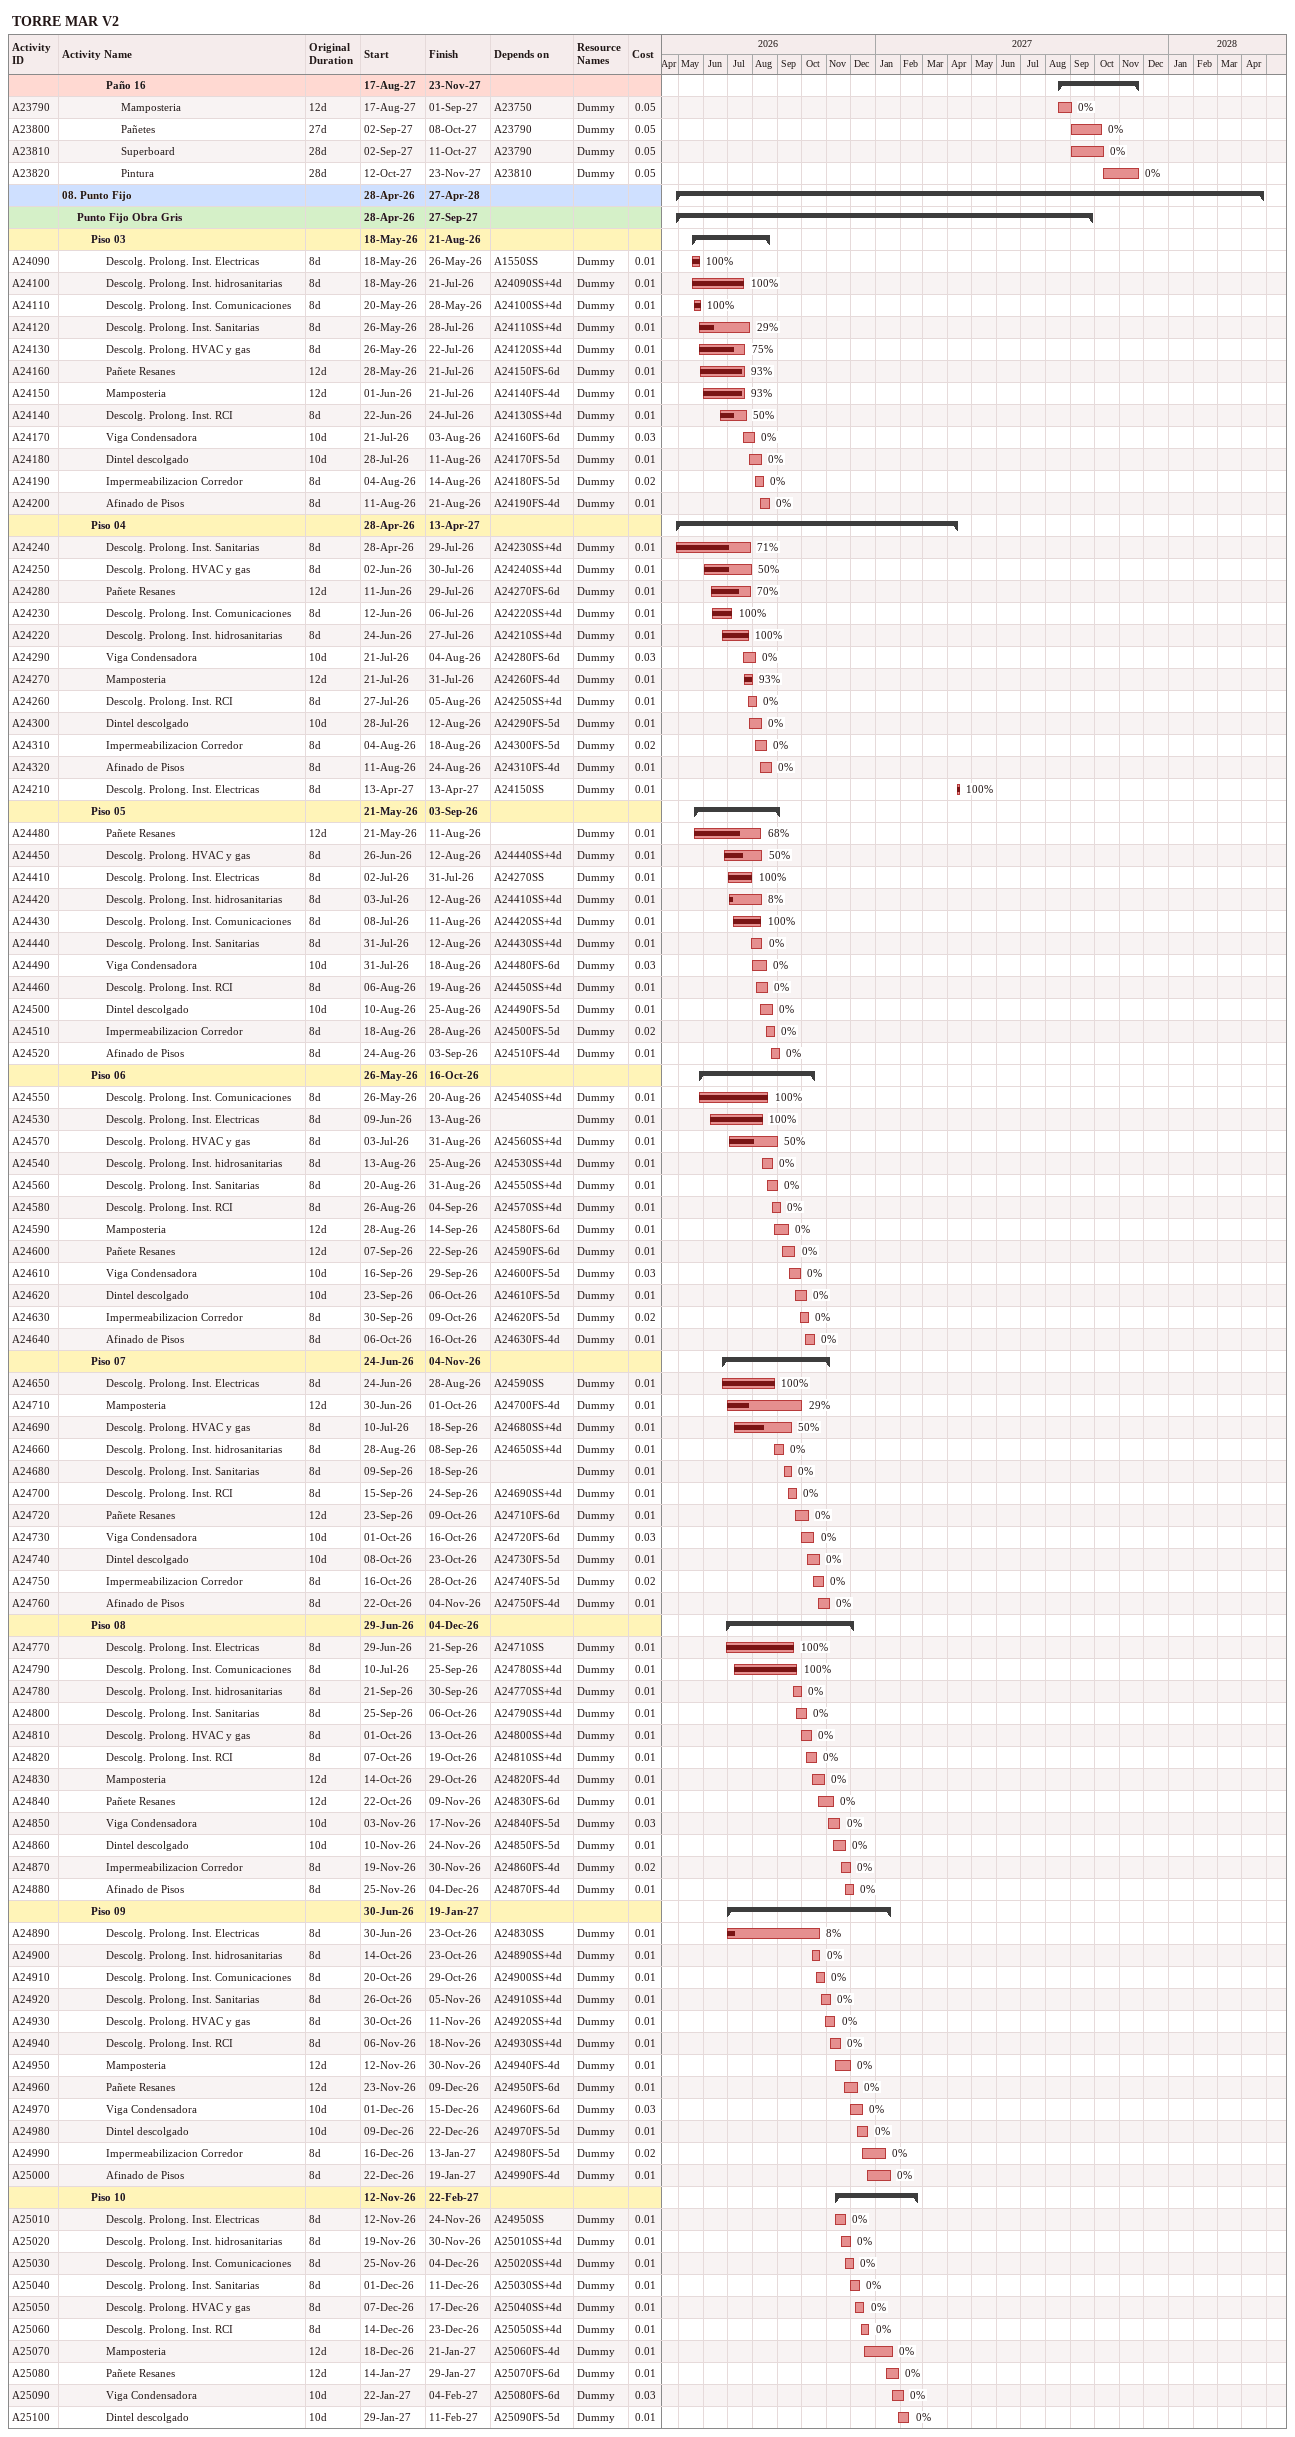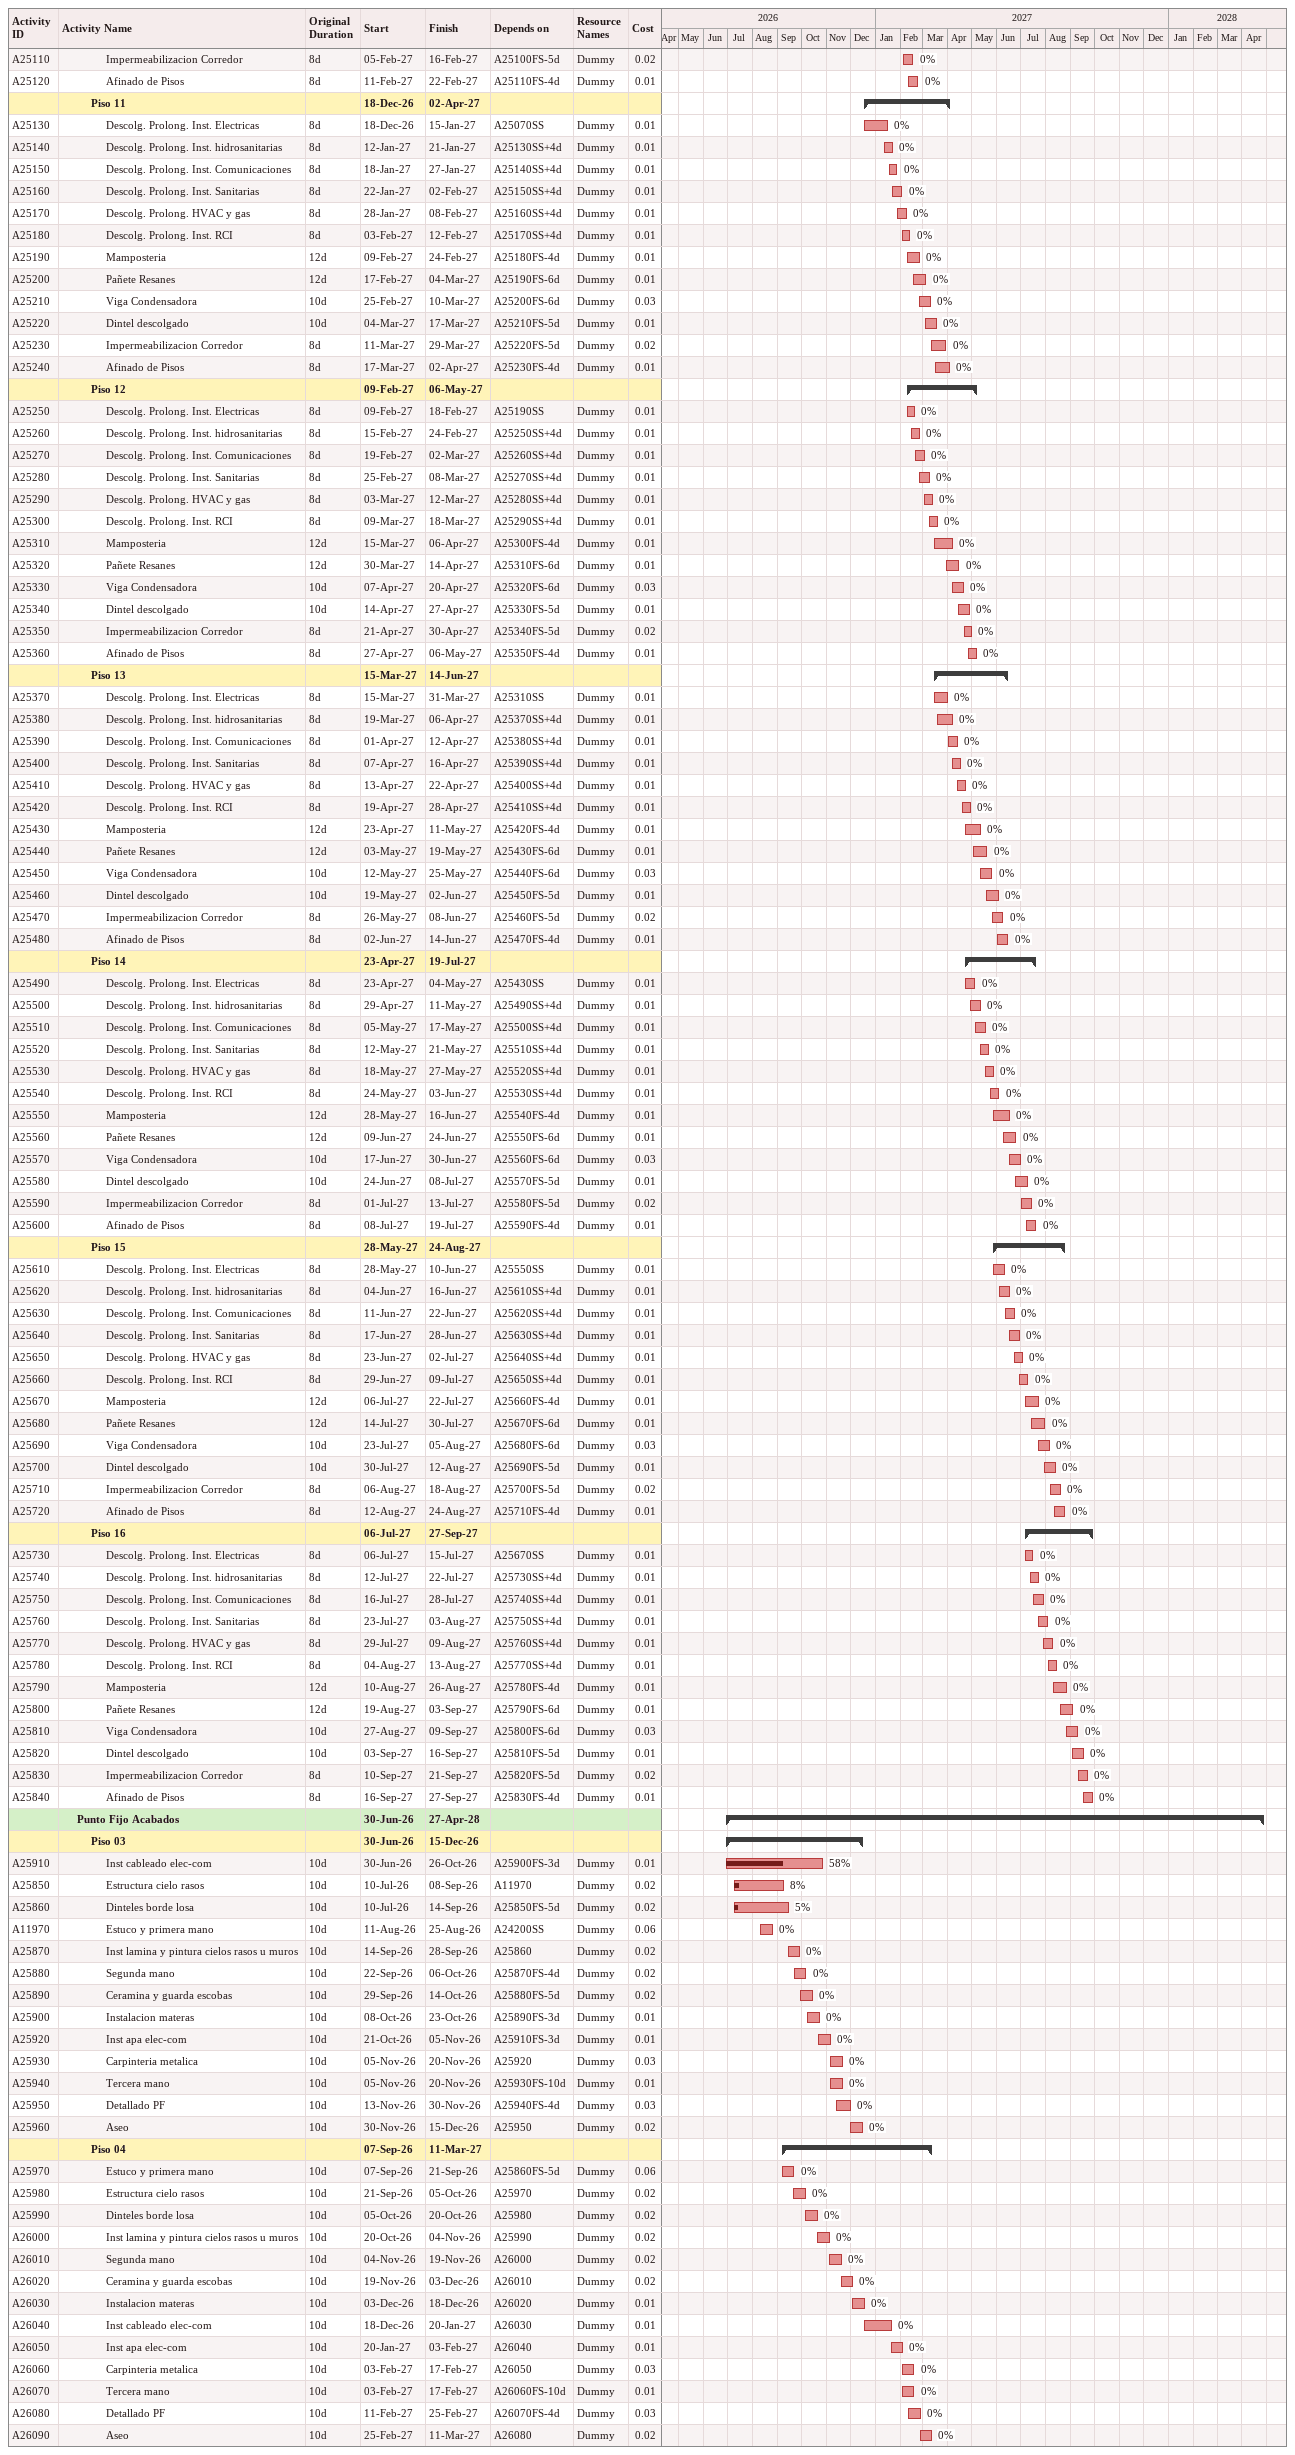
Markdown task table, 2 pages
TORRE MAR V2

| ID | Level | Task | Original duration | Start | Finish | Predecessors | Resources | % complete | Cost |
|---|---|---|---|---|---|---|---|---|---|
|  | 4 | **Paño 16** |  | 2027-08-17 | 2027-11-23 |  |  |  |  |
| A23790 | 5 | Mamposteria | 12d | 2027-08-17 | 2027-09-01 | A23750 | Dummy | 0 | 0.05 |
| A23800 | 5 | Pañetes | 27d | 2027-09-02 | 2027-10-08 | A23790 | Dummy | 0 | 0.05 |
| A23810 | 5 | Superboard | 28d | 2027-09-02 | 2027-10-11 | A23790 | Dummy | 0 | 0.05 |
| A23820 | 5 | Pintura | 28d | 2027-10-12 | 2027-11-23 | A23810 | Dummy | 0 | 0.05 |
|  | 1 | **08. Punto Fijo** |  | 2026-04-28 | 2028-04-27 |  |  |  |  |
|  | 2 | **Punto Fijo Obra Gris** |  | 2026-04-28 | 2027-09-27 |  |  |  |  |
|  | 3 | **Piso 03** |  | 2026-05-18 | 2026-08-21 |  |  |  |  |
| A24090 | 4 | Descolg. Prolong. Inst. Electricas | 8d | 2026-05-18 | 2026-05-26 | A1550SS | Dummy | 100 | 0.01 |
| A24100 | 4 | Descolg. Prolong. Inst. hidrosanitarias | 8d | 2026-05-18 | 2026-07-21 | A24090SS+4d | Dummy | 100 | 0.01 |
| A24110 | 4 | Descolg. Prolong. Inst. Comunicaciones | 8d | 2026-05-20 | 2026-05-28 | A24100SS+4d | Dummy | 100 | 0.01 |
| A24120 | 4 | Descolg. Prolong. Inst. Sanitarias | 8d | 2026-05-26 | 2026-07-28 | A24110SS+4d | Dummy | 29 | 0.01 |
| A24130 | 4 | Descolg. Prolong. HVAC y gas | 8d | 2026-05-26 | 2026-07-22 | A24120SS+4d | Dummy | 75 | 0.01 |
| A24160 | 4 | Pañete Resanes | 12d | 2026-05-28 | 2026-07-21 | A24150FS-6d | Dummy | 93 | 0.01 |
| A24150 | 4 | Mamposteria | 12d | 2026-06-01 | 2026-07-21 | A24140FS-4d | Dummy | 93 | 0.01 |
| A24140 | 4 | Descolg. Prolong. Inst. RCI | 8d | 2026-06-22 | 2026-07-24 | A24130SS+4d | Dummy | 50 | 0.01 |
| A24170 | 4 | Viga Condensadora | 10d | 2026-07-21 | 2026-08-03 | A24160FS-6d | Dummy | 0 | 0.03 |
| A24180 | 4 | Dintel descolgado | 10d | 2026-07-28 | 2026-08-11 | A24170FS-5d | Dummy | 0 | 0.01 |
| A24190 | 4 | Impermeabilizacion Corredor | 8d | 2026-08-04 | 2026-08-14 | A24180FS-5d | Dummy | 0 | 0.02 |
| A24200 | 4 | Afinado de Pisos | 8d | 2026-08-11 | 2026-08-21 | A24190FS-4d | Dummy | 0 | 0.01 |
|  | 3 | **Piso 04** |  | 2026-04-28 | 2027-04-13 |  |  |  |  |
| A24240 | 4 | Descolg. Prolong. Inst. Sanitarias | 8d | 2026-04-28 | 2026-07-29 | A24230SS+4d | Dummy | 71 | 0.01 |
| A24250 | 4 | Descolg. Prolong. HVAC y gas | 8d | 2026-06-02 | 2026-07-30 | A24240SS+4d | Dummy | 50 | 0.01 |
| A24280 | 4 | Pañete Resanes | 12d | 2026-06-11 | 2026-07-29 | A24270FS-6d | Dummy | 70 | 0.01 |
| A24230 | 4 | Descolg. Prolong. Inst. Comunicaciones | 8d | 2026-06-12 | 2026-07-06 | A24220SS+4d | Dummy | 100 | 0.01 |
| A24220 | 4 | Descolg. Prolong. Inst. hidrosanitarias | 8d | 2026-06-24 | 2026-07-27 | A24210SS+4d | Dummy | 100 | 0.01 |
| A24290 | 4 | Viga Condensadora | 10d | 2026-07-21 | 2026-08-04 | A24280FS-6d | Dummy | 0 | 0.03 |
| A24270 | 4 | Mamposteria | 12d | 2026-07-21 | 2026-07-31 | A24260FS-4d | Dummy | 93 | 0.01 |
| A24260 | 4 | Descolg. Prolong. Inst. RCI | 8d | 2026-07-27 | 2026-08-05 | A24250SS+4d | Dummy | 0 | 0.01 |
| A24300 | 4 | Dintel descolgado | 10d | 2026-07-28 | 2026-08-12 | A24290FS-5d | Dummy | 0 | 0.01 |
| A24310 | 4 | Impermeabilizacion Corredor | 8d | 2026-08-04 | 2026-08-18 | A24300FS-5d | Dummy | 0 | 0.02 |
| A24320 | 4 | Afinado de Pisos | 8d | 2026-08-11 | 2026-08-24 | A24310FS-4d | Dummy | 0 | 0.01 |
| A24210 | 4 | Descolg. Prolong. Inst. Electricas | 8d | 2027-04-13 | 2027-04-13 | A24150SS | Dummy | 100 | 0.01 |
|  | 3 | **Piso 05** |  | 2026-05-21 | 2026-09-03 |  |  |  |  |
| A24480 | 4 | Pañete Resanes | 12d | 2026-05-21 | 2026-08-11 |  | Dummy | 68 | 0.01 |
| A24450 | 4 | Descolg. Prolong. HVAC y gas | 8d | 2026-06-26 | 2026-08-12 | A24440SS+4d | Dummy | 50 | 0.01 |
| A24410 | 4 | Descolg. Prolong. Inst. Electricas | 8d | 2026-07-02 | 2026-07-31 | A24270SS | Dummy | 100 | 0.01 |
| A24420 | 4 | Descolg. Prolong. Inst. hidrosanitarias | 8d | 2026-07-03 | 2026-08-12 | A24410SS+4d | Dummy | 8 | 0.01 |
| A24430 | 4 | Descolg. Prolong. Inst. Comunicaciones | 8d | 2026-07-08 | 2026-08-11 | A24420SS+4d | Dummy | 100 | 0.01 |
| A24440 | 4 | Descolg. Prolong. Inst. Sanitarias | 8d | 2026-07-31 | 2026-08-12 | A24430SS+4d | Dummy | 0 | 0.01 |
| A24490 | 4 | Viga Condensadora | 10d | 2026-07-31 | 2026-08-18 | A24480FS-6d | Dummy | 0 | 0.03 |
| A24460 | 4 | Descolg. Prolong. Inst. RCI | 8d | 2026-08-06 | 2026-08-19 | A24450SS+4d | Dummy | 0 | 0.01 |
| A24500 | 4 | Dintel descolgado | 10d | 2026-08-10 | 2026-08-25 | A24490FS-5d | Dummy | 0 | 0.01 |
| A24510 | 4 | Impermeabilizacion Corredor | 8d | 2026-08-18 | 2026-08-28 | A24500FS-5d | Dummy | 0 | 0.02 |
| A24520 | 4 | Afinado de Pisos | 8d | 2026-08-24 | 2026-09-03 | A24510FS-4d | Dummy | 0 | 0.01 |
|  | 3 | **Piso 06** |  | 2026-05-26 | 2026-10-16 |  |  |  |  |
| A24550 | 4 | Descolg. Prolong. Inst. Comunicaciones | 8d | 2026-05-26 | 2026-08-20 | A24540SS+4d | Dummy | 100 | 0.01 |
| A24530 | 4 | Descolg. Prolong. Inst. Electricas | 8d | 2026-06-09 | 2026-08-13 |  | Dummy | 100 | 0.01 |
| A24570 | 4 | Descolg. Prolong. HVAC y gas | 8d | 2026-07-03 | 2026-08-31 | A24560SS+4d | Dummy | 50 | 0.01 |
| A24540 | 4 | Descolg. Prolong. Inst. hidrosanitarias | 8d | 2026-08-13 | 2026-08-25 | A24530SS+4d | Dummy | 0 | 0.01 |
| A24560 | 4 | Descolg. Prolong. Inst. Sanitarias | 8d | 2026-08-20 | 2026-08-31 | A24550SS+4d | Dummy | 0 | 0.01 |
| A24580 | 4 | Descolg. Prolong. Inst. RCI | 8d | 2026-08-26 | 2026-09-04 | A24570SS+4d | Dummy | 0 | 0.01 |
| A24590 | 4 | Mamposteria | 12d | 2026-08-28 | 2026-09-14 | A24580FS-6d | Dummy | 0 | 0.01 |
| A24600 | 4 | Pañete Resanes | 12d | 2026-09-07 | 2026-09-22 | A24590FS-6d | Dummy | 0 | 0.01 |
| A24610 | 4 | Viga Condensadora | 10d | 2026-09-16 | 2026-09-29 | A24600FS-5d | Dummy | 0 | 0.03 |
| A24620 | 4 | Dintel descolgado | 10d | 2026-09-23 | 2026-10-06 | A24610FS-5d | Dummy | 0 | 0.01 |
| A24630 | 4 | Impermeabilizacion Corredor | 8d | 2026-09-30 | 2026-10-09 | A24620FS-5d | Dummy | 0 | 0.02 |
| A24640 | 4 | Afinado de Pisos | 8d | 2026-10-06 | 2026-10-16 | A24630FS-4d | Dummy | 0 | 0.01 |
|  | 3 | **Piso 07** |  | 2026-06-24 | 2026-11-04 |  |  |  |  |
| A24650 | 4 | Descolg. Prolong. Inst. Electricas | 8d | 2026-06-24 | 2026-08-28 | A24590SS | Dummy | 100 | 0.01 |
| A24710 | 4 | Mamposteria | 12d | 2026-06-30 | 2026-10-01 | A24700FS-4d | Dummy | 29 | 0.01 |
| A24690 | 4 | Descolg. Prolong. HVAC y gas | 8d | 2026-07-10 | 2026-09-18 | A24680SS+4d | Dummy | 50 | 0.01 |
| A24660 | 4 | Descolg. Prolong. Inst. hidrosanitarias | 8d | 2026-08-28 | 2026-09-08 | A24650SS+4d | Dummy | 0 | 0.01 |
| A24680 | 4 | Descolg. Prolong. Inst. Sanitarias | 8d | 2026-09-09 | 2026-09-18 |  | Dummy | 0 | 0.01 |
| A24700 | 4 | Descolg. Prolong. Inst. RCI | 8d | 2026-09-15 | 2026-09-24 | A24690SS+4d | Dummy | 0 | 0.01 |
| A24720 | 4 | Pañete Resanes | 12d | 2026-09-23 | 2026-10-09 | A24710FS-6d | Dummy | 0 | 0.01 |
| A24730 | 4 | Viga Condensadora | 10d | 2026-10-01 | 2026-10-16 | A24720FS-6d | Dummy | 0 | 0.03 |
| A24740 | 4 | Dintel descolgado | 10d | 2026-10-08 | 2026-10-23 | A24730FS-5d | Dummy | 0 | 0.01 |
| A24750 | 4 | Impermeabilizacion Corredor | 8d | 2026-10-16 | 2026-10-28 | A24740FS-5d | Dummy | 0 | 0.02 |
| A24760 | 4 | Afinado de Pisos | 8d | 2026-10-22 | 2026-11-04 | A24750FS-4d | Dummy | 0 | 0.01 |
|  | 3 | **Piso 08** |  | 2026-06-29 | 2026-12-04 |  |  |  |  |
| A24770 | 4 | Descolg. Prolong. Inst. Electricas | 8d | 2026-06-29 | 2026-09-21 | A24710SS | Dummy | 100 | 0.01 |
| A24790 | 4 | Descolg. Prolong. Inst. Comunicaciones | 8d | 2026-07-10 | 2026-09-25 | A24780SS+4d | Dummy | 100 | 0.01 |
| A24780 | 4 | Descolg. Prolong. Inst. hidrosanitarias | 8d | 2026-09-21 | 2026-09-30 | A24770SS+4d | Dummy | 0 | 0.01 |
| A24800 | 4 | Descolg. Prolong. Inst. Sanitarias | 8d | 2026-09-25 | 2026-10-06 | A24790SS+4d | Dummy | 0 | 0.01 |
| A24810 | 4 | Descolg. Prolong. HVAC y gas | 8d | 2026-10-01 | 2026-10-13 | A24800SS+4d | Dummy | 0 | 0.01 |
| A24820 | 4 | Descolg. Prolong. Inst. RCI | 8d | 2026-10-07 | 2026-10-19 | A24810SS+4d | Dummy | 0 | 0.01 |
| A24830 | 4 | Mamposteria | 12d | 2026-10-14 | 2026-10-29 | A24820FS-4d | Dummy | 0 | 0.01 |
| A24840 | 4 | Pañete Resanes | 12d | 2026-10-22 | 2026-11-09 | A24830FS-6d | Dummy | 0 | 0.01 |
| A24850 | 4 | Viga Condensadora | 10d | 2026-11-03 | 2026-11-17 | A24840FS-5d | Dummy | 0 | 0.03 |
| A24860 | 4 | Dintel descolgado | 10d | 2026-11-10 | 2026-11-24 | A24850FS-5d | Dummy | 0 | 0.01 |
| A24870 | 4 | Impermeabilizacion Corredor | 8d | 2026-11-19 | 2026-11-30 | A24860FS-4d | Dummy | 0 | 0.02 |
| A24880 | 4 | Afinado de Pisos | 8d | 2026-11-25 | 2026-12-04 | A24870FS-4d | Dummy | 0 | 0.01 |
|  | 3 | **Piso 09** |  | 2026-06-30 | 2027-01-19 |  |  |  |  |
| A24890 | 4 | Descolg. Prolong. Inst. Electricas | 8d | 2026-06-30 | 2026-10-23 | A24830SS | Dummy | 8 | 0.01 |
| A24900 | 4 | Descolg. Prolong. Inst. hidrosanitarias | 8d | 2026-10-14 | 2026-10-23 | A24890SS+4d | Dummy | 0 | 0.01 |
| A24910 | 4 | Descolg. Prolong. Inst. Comunicaciones | 8d | 2026-10-20 | 2026-10-29 | A24900SS+4d | Dummy | 0 | 0.01 |
| A24920 | 4 | Descolg. Prolong. Inst. Sanitarias | 8d | 2026-10-26 | 2026-11-05 | A24910SS+4d | Dummy | 0 | 0.01 |
| A24930 | 4 | Descolg. Prolong. HVAC y gas | 8d | 2026-10-30 | 2026-11-11 | A24920SS+4d | Dummy | 0 | 0.01 |
| A24940 | 4 | Descolg. Prolong. Inst. RCI | 8d | 2026-11-06 | 2026-11-18 | A24930SS+4d | Dummy | 0 | 0.01 |
| A24950 | 4 | Mamposteria | 12d | 2026-11-12 | 2026-11-30 | A24940FS-4d | Dummy | 0 | 0.01 |
| A24960 | 4 | Pañete Resanes | 12d | 2026-11-23 | 2026-12-09 | A24950FS-6d | Dummy | 0 | 0.01 |
| A24970 | 4 | Viga Condensadora | 10d | 2026-12-01 | 2026-12-15 | A24960FS-6d | Dummy | 0 | 0.03 |
| A24980 | 4 | Dintel descolgado | 10d | 2026-12-09 | 2026-12-22 | A24970FS-5d | Dummy | 0 | 0.01 |
| A24990 | 4 | Impermeabilizacion Corredor | 8d | 2026-12-16 | 2027-01-13 | A24980FS-5d | Dummy | 0 | 0.02 |
| A25000 | 4 | Afinado de Pisos | 8d | 2026-12-22 | 2027-01-19 | A24990FS-4d | Dummy | 0 | 0.01 |
|  | 3 | **Piso 10** |  | 2026-11-12 | 2027-02-22 |  |  |  |  |
| A25010 | 4 | Descolg. Prolong. Inst. Electricas | 8d | 2026-11-12 | 2026-11-24 | A24950SS | Dummy | 0 | 0.01 |
| A25020 | 4 | Descolg. Prolong. Inst. hidrosanitarias | 8d | 2026-11-19 | 2026-11-30 | A25010SS+4d | Dummy | 0 | 0.01 |
| A25030 | 4 | Descolg. Prolong. Inst. Comunicaciones | 8d | 2026-11-25 | 2026-12-04 | A25020SS+4d | Dummy | 0 | 0.01 |
| A25040 | 4 | Descolg. Prolong. Inst. Sanitarias | 8d | 2026-12-01 | 2026-12-11 | A25030SS+4d | Dummy | 0 | 0.01 |
| A25050 | 4 | Descolg. Prolong. HVAC y gas | 8d | 2026-12-07 | 2026-12-17 | A25040SS+4d | Dummy | 0 | 0.01 |
| A25060 | 4 | Descolg. Prolong. Inst. RCI | 8d | 2026-12-14 | 2026-12-23 | A25050SS+4d | Dummy | 0 | 0.01 |
| A25070 | 4 | Mamposteria | 12d | 2026-12-18 | 2027-01-21 | A25060FS-4d | Dummy | 0 | 0.01 |
| A25080 | 4 | Pañete Resanes | 12d | 2027-01-14 | 2027-01-29 | A25070FS-6d | Dummy | 0 | 0.01 |
| A25090 | 4 | Viga Condensadora | 10d | 2027-01-22 | 2027-02-04 | A25080FS-6d | Dummy | 0 | 0.03 |
| A25100 | 4 | Dintel descolgado | 10d | 2027-01-29 | 2027-02-11 | A25090FS-5d | Dummy | 0 | 0.01 |
| A25110 | 4 | Impermeabilizacion Corredor | 8d | 2027-02-05 | 2027-02-16 | A25100FS-5d | Dummy | 0 | 0.02 |
| A25120 | 4 | Afinado de Pisos | 8d | 2027-02-11 | 2027-02-22 | A25110FS-4d | Dummy | 0 | 0.01 |
|  | 3 | **Piso 11** |  | 2026-12-18 | 2027-04-02 |  |  |  |  |
| A25130 | 4 | Descolg. Prolong. Inst. Electricas | 8d | 2026-12-18 | 2027-01-15 | A25070SS | Dummy | 0 | 0.01 |
| A25140 | 4 | Descolg. Prolong. Inst. hidrosanitarias | 8d | 2027-01-12 | 2027-01-21 | A25130SS+4d | Dummy | 0 | 0.01 |
| A25150 | 4 | Descolg. Prolong. Inst. Comunicaciones | 8d | 2027-01-18 | 2027-01-27 | A25140SS+4d | Dummy | 0 | 0.01 |
| A25160 | 4 | Descolg. Prolong. Inst. Sanitarias | 8d | 2027-01-22 | 2027-02-02 | A25150SS+4d | Dummy | 0 | 0.01 |
| A25170 | 4 | Descolg. Prolong. HVAC y gas | 8d | 2027-01-28 | 2027-02-08 | A25160SS+4d | Dummy | 0 | 0.01 |
| A25180 | 4 | Descolg. Prolong. Inst. RCI | 8d | 2027-02-03 | 2027-02-12 | A25170SS+4d | Dummy | 0 | 0.01 |
| A25190 | 4 | Mamposteria | 12d | 2027-02-09 | 2027-02-24 | A25180FS-4d | Dummy | 0 | 0.01 |
| A25200 | 4 | Pañete Resanes | 12d | 2027-02-17 | 2027-03-04 | A25190FS-6d | Dummy | 0 | 0.01 |
| A25210 | 4 | Viga Condensadora | 10d | 2027-02-25 | 2027-03-10 | A25200FS-6d | Dummy | 0 | 0.03 |
| A25220 | 4 | Dintel descolgado | 10d | 2027-03-04 | 2027-03-17 | A25210FS-5d | Dummy | 0 | 0.01 |
| A25230 | 4 | Impermeabilizacion Corredor | 8d | 2027-03-11 | 2027-03-29 | A25220FS-5d | Dummy | 0 | 0.02 |
| A25240 | 4 | Afinado de Pisos | 8d | 2027-03-17 | 2027-04-02 | A25230FS-4d | Dummy | 0 | 0.01 |
|  | 3 | **Piso 12** |  | 2027-02-09 | 2027-05-06 |  |  |  |  |
| A25250 | 4 | Descolg. Prolong. Inst. Electricas | 8d | 2027-02-09 | 2027-02-18 | A25190SS | Dummy | 0 | 0.01 |
| A25260 | 4 | Descolg. Prolong. Inst. hidrosanitarias | 8d | 2027-02-15 | 2027-02-24 | A25250SS+4d | Dummy | 0 | 0.01 |
| A25270 | 4 | Descolg. Prolong. Inst. Comunicaciones | 8d | 2027-02-19 | 2027-03-02 | A25260SS+4d | Dummy | 0 | 0.01 |
| A25280 | 4 | Descolg. Prolong. Inst. Sanitarias | 8d | 2027-02-25 | 2027-03-08 | A25270SS+4d | Dummy | 0 | 0.01 |
| A25290 | 4 | Descolg. Prolong. HVAC y gas | 8d | 2027-03-03 | 2027-03-12 | A25280SS+4d | Dummy | 0 | 0.01 |
| A25300 | 4 | Descolg. Prolong. Inst. RCI | 8d | 2027-03-09 | 2027-03-18 | A25290SS+4d | Dummy | 0 | 0.01 |
| A25310 | 4 | Mamposteria | 12d | 2027-03-15 | 2027-04-06 | A25300FS-4d | Dummy | 0 | 0.01 |
| A25320 | 4 | Pañete Resanes | 12d | 2027-03-30 | 2027-04-14 | A25310FS-6d | Dummy | 0 | 0.01 |
| A25330 | 4 | Viga Condensadora | 10d | 2027-04-07 | 2027-04-20 | A25320FS-6d | Dummy | 0 | 0.03 |
| A25340 | 4 | Dintel descolgado | 10d | 2027-04-14 | 2027-04-27 | A25330FS-5d | Dummy | 0 | 0.01 |
| A25350 | 4 | Impermeabilizacion Corredor | 8d | 2027-04-21 | 2027-04-30 | A25340FS-5d | Dummy | 0 | 0.02 |
| A25360 | 4 | Afinado de Pisos | 8d | 2027-04-27 | 2027-05-06 | A25350FS-4d | Dummy | 0 | 0.01 |
|  | 3 | **Piso 13** |  | 2027-03-15 | 2027-06-14 |  |  |  |  |
| A25370 | 4 | Descolg. Prolong. Inst. Electricas | 8d | 2027-03-15 | 2027-03-31 | A25310SS | Dummy | 0 | 0.01 |
| A25380 | 4 | Descolg. Prolong. Inst. hidrosanitarias | 8d | 2027-03-19 | 2027-04-06 | A25370SS+4d | Dummy | 0 | 0.01 |
| A25390 | 4 | Descolg. Prolong. Inst. Comunicaciones | 8d | 2027-04-01 | 2027-04-12 | A25380SS+4d | Dummy | 0 | 0.01 |
| A25400 | 4 | Descolg. Prolong. Inst. Sanitarias | 8d | 2027-04-07 | 2027-04-16 | A25390SS+4d | Dummy | 0 | 0.01 |
| A25410 | 4 | Descolg. Prolong. HVAC y gas | 8d | 2027-04-13 | 2027-04-22 | A25400SS+4d | Dummy | 0 | 0.01 |
| A25420 | 4 | Descolg. Prolong. Inst. RCI | 8d | 2027-04-19 | 2027-04-28 | A25410SS+4d | Dummy | 0 | 0.01 |
| A25430 | 4 | Mamposteria | 12d | 2027-04-23 | 2027-05-11 | A25420FS-4d | Dummy | 0 | 0.01 |
| A25440 | 4 | Pañete Resanes | 12d | 2027-05-03 | 2027-05-19 | A25430FS-6d | Dummy | 0 | 0.01 |
| A25450 | 4 | Viga Condensadora | 10d | 2027-05-12 | 2027-05-25 | A25440FS-6d | Dummy | 0 | 0.03 |
| A25460 | 4 | Dintel descolgado | 10d | 2027-05-19 | 2027-06-02 | A25450FS-5d | Dummy | 0 | 0.01 |
| A25470 | 4 | Impermeabilizacion Corredor | 8d | 2027-05-26 | 2027-06-08 | A25460FS-5d | Dummy | 0 | 0.02 |
| A25480 | 4 | Afinado de Pisos | 8d | 2027-06-02 | 2027-06-14 | A25470FS-4d | Dummy | 0 | 0.01 |
|  | 3 | **Piso 14** |  | 2027-04-23 | 2027-07-19 |  |  |  |  |
| A25490 | 4 | Descolg. Prolong. Inst. Electricas | 8d | 2027-04-23 | 2027-05-04 | A25430SS | Dummy | 0 | 0.01 |
| A25500 | 4 | Descolg. Prolong. Inst. hidrosanitarias | 8d | 2027-04-29 | 2027-05-11 | A25490SS+4d | Dummy | 0 | 0.01 |
| A25510 | 4 | Descolg. Prolong. Inst. Comunicaciones | 8d | 2027-05-05 | 2027-05-17 | A25500SS+4d | Dummy | 0 | 0.01 |
| A25520 | 4 | Descolg. Prolong. Inst. Sanitarias | 8d | 2027-05-12 | 2027-05-21 | A25510SS+4d | Dummy | 0 | 0.01 |
| A25530 | 4 | Descolg. Prolong. HVAC y gas | 8d | 2027-05-18 | 2027-05-27 | A25520SS+4d | Dummy | 0 | 0.01 |
| A25540 | 4 | Descolg. Prolong. Inst. RCI | 8d | 2027-05-24 | 2027-06-03 | A25530SS+4d | Dummy | 0 | 0.01 |
| A25550 | 4 | Mamposteria | 12d | 2027-05-28 | 2027-06-16 | A25540FS-4d | Dummy | 0 | 0.01 |
| A25560 | 4 | Pañete Resanes | 12d | 2027-06-09 | 2027-06-24 | A25550FS-6d | Dummy | 0 | 0.01 |
| A25570 | 4 | Viga Condensadora | 10d | 2027-06-17 | 2027-06-30 | A25560FS-6d | Dummy | 0 | 0.03 |
| A25580 | 4 | Dintel descolgado | 10d | 2027-06-24 | 2027-07-08 | A25570FS-5d | Dummy | 0 | 0.01 |
| A25590 | 4 | Impermeabilizacion Corredor | 8d | 2027-07-01 | 2027-07-13 | A25580FS-5d | Dummy | 0 | 0.02 |
| A25600 | 4 | Afinado de Pisos | 8d | 2027-07-08 | 2027-07-19 | A25590FS-4d | Dummy | 0 | 0.01 |
|  | 3 | **Piso 15** |  | 2027-05-28 | 2027-08-24 |  |  |  |  |
| A25610 | 4 | Descolg. Prolong. Inst. Electricas | 8d | 2027-05-28 | 2027-06-10 | A25550SS | Dummy | 0 | 0.01 |
| A25620 | 4 | Descolg. Prolong. Inst. hidrosanitarias | 8d | 2027-06-04 | 2027-06-16 | A25610SS+4d | Dummy | 0 | 0.01 |
| A25630 | 4 | Descolg. Prolong. Inst. Comunicaciones | 8d | 2027-06-11 | 2027-06-22 | A25620SS+4d | Dummy | 0 | 0.01 |
| A25640 | 4 | Descolg. Prolong. Inst. Sanitarias | 8d | 2027-06-17 | 2027-06-28 | A25630SS+4d | Dummy | 0 | 0.01 |
| A25650 | 4 | Descolg. Prolong. HVAC y gas | 8d | 2027-06-23 | 2027-07-02 | A25640SS+4d | Dummy | 0 | 0.01 |
| A25660 | 4 | Descolg. Prolong. Inst. RCI | 8d | 2027-06-29 | 2027-07-09 | A25650SS+4d | Dummy | 0 | 0.01 |
| A25670 | 4 | Mamposteria | 12d | 2027-07-06 | 2027-07-22 | A25660FS-4d | Dummy | 0 | 0.01 |
| A25680 | 4 | Pañete Resanes | 12d | 2027-07-14 | 2027-07-30 | A25670FS-6d | Dummy | 0 | 0.01 |
| A25690 | 4 | Viga Condensadora | 10d | 2027-07-23 | 2027-08-05 | A25680FS-6d | Dummy | 0 | 0.03 |
| A25700 | 4 | Dintel descolgado | 10d | 2027-07-30 | 2027-08-12 | A25690FS-5d | Dummy | 0 | 0.01 |
| A25710 | 4 | Impermeabilizacion Corredor | 8d | 2027-08-06 | 2027-08-18 | A25700FS-5d | Dummy | 0 | 0.02 |
| A25720 | 4 | Afinado de Pisos | 8d | 2027-08-12 | 2027-08-24 | A25710FS-4d | Dummy | 0 | 0.01 |
|  | 3 | **Piso 16** |  | 2027-07-06 | 2027-09-27 |  |  |  |  |
| A25730 | 4 | Descolg. Prolong. Inst. Electricas | 8d | 2027-07-06 | 2027-07-15 | A25670SS | Dummy | 0 | 0.01 |
| A25740 | 4 | Descolg. Prolong. Inst. hidrosanitarias | 8d | 2027-07-12 | 2027-07-22 | A25730SS+4d | Dummy | 0 | 0.01 |
| A25750 | 4 | Descolg. Prolong. Inst. Comunicaciones | 8d | 2027-07-16 | 2027-07-28 | A25740SS+4d | Dummy | 0 | 0.01 |
| A25760 | 4 | Descolg. Prolong. Inst. Sanitarias | 8d | 2027-07-23 | 2027-08-03 | A25750SS+4d | Dummy | 0 | 0.01 |
| A25770 | 4 | Descolg. Prolong. HVAC y gas | 8d | 2027-07-29 | 2027-08-09 | A25760SS+4d | Dummy | 0 | 0.01 |
| A25780 | 4 | Descolg. Prolong. Inst. RCI | 8d | 2027-08-04 | 2027-08-13 | A25770SS+4d | Dummy | 0 | 0.01 |
| A25790 | 4 | Mamposteria | 12d | 2027-08-10 | 2027-08-26 | A25780FS-4d | Dummy | 0 | 0.01 |
| A25800 | 4 | Pañete Resanes | 12d | 2027-08-19 | 2027-09-03 | A25790FS-6d | Dummy | 0 | 0.01 |
| A25810 | 4 | Viga Condensadora | 10d | 2027-08-27 | 2027-09-09 | A25800FS-6d | Dummy | 0 | 0.03 |
| A25820 | 4 | Dintel descolgado | 10d | 2027-09-03 | 2027-09-16 | A25810FS-5d | Dummy | 0 | 0.01 |
| A25830 | 4 | Impermeabilizacion Corredor | 8d | 2027-09-10 | 2027-09-21 | A25820FS-5d | Dummy | 0 | 0.02 |
| A25840 | 4 | Afinado de Pisos | 8d | 2027-09-16 | 2027-09-27 | A25830FS-4d | Dummy | 0 | 0.01 |
|  | 2 | **Punto Fijo Acabados** |  | 2026-06-30 | 2028-04-27 |  |  |  |  |
|  | 3 | **Piso 03** |  | 2026-06-30 | 2026-12-15 |  |  |  |  |
| A25910 | 4 | Inst cableado elec-com | 10d | 2026-06-30 | 2026-10-26 | A25900FS-3d | Dummy | 58 | 0.01 |
| A25850 | 4 | Estructura cielo rasos | 10d | 2026-07-10 | 2026-09-08 | A11970 | Dummy | 8 | 0.02 |
| A25860 | 4 | Dinteles borde losa | 10d | 2026-07-10 | 2026-09-14 | A25850FS-5d | Dummy | 5 | 0.02 |
| A11970 | 4 | Estuco y primera mano | 10d | 2026-08-11 | 2026-08-25 | A24200SS | Dummy | 0 | 0.06 |
| A25870 | 4 | Inst lamina y pintura cielos rasos u muros | 10d | 2026-09-14 | 2026-09-28 | A25860 | Dummy | 0 | 0.02 |
| A25880 | 4 | Segunda mano | 10d | 2026-09-22 | 2026-10-06 | A25870FS-4d | Dummy | 0 | 0.02 |
| A25890 | 4 | Ceramina y guarda escobas | 10d | 2026-09-29 | 2026-10-14 | A25880FS-5d | Dummy | 0 | 0.02 |
| A25900 | 4 | Instalacion materas | 10d | 2026-10-08 | 2026-10-23 | A25890FS-3d | Dummy | 0 | 0.01 |
| A25920 | 4 | Inst apa elec-com | 10d | 2026-10-21 | 2026-11-05 | A25910FS-3d | Dummy | 0 | 0.01 |
| A25930 | 4 | Carpinteria metalica | 10d | 2026-11-05 | 2026-11-20 | A25920 | Dummy | 0 | 0.03 |
| A25940 | 4 | Tercera mano | 10d | 2026-11-05 | 2026-11-20 | A25930FS-10d | Dummy | 0 | 0.01 |
| A25950 | 4 | Detallado PF | 10d | 2026-11-13 | 2026-11-30 | A25940FS-4d | Dummy | 0 | 0.03 |
| A25960 | 4 | Aseo | 10d | 2026-11-30 | 2026-12-15 | A25950 | Dummy | 0 | 0.02 |
|  | 3 | **Piso 04** |  | 2026-09-07 | 2027-03-11 |  |  |  |  |
| A25970 | 4 | Estuco y primera mano | 10d | 2026-09-07 | 2026-09-21 | A25860FS-5d | Dummy | 0 | 0.06 |
| A25980 | 4 | Estructura cielo rasos | 10d | 2026-09-21 | 2026-10-05 | A25970 | Dummy | 0 | 0.02 |
| A25990 | 4 | Dinteles borde losa | 10d | 2026-10-05 | 2026-10-20 | A25980 | Dummy | 0 | 0.02 |
| A26000 | 4 | Inst lamina y pintura cielos rasos u muros | 10d | 2026-10-20 | 2026-11-04 | A25990 | Dummy | 0 | 0.02 |
| A26010 | 4 | Segunda mano | 10d | 2026-11-04 | 2026-11-19 | A26000 | Dummy | 0 | 0.02 |
| A26020 | 4 | Ceramina y guarda escobas | 10d | 2026-11-19 | 2026-12-03 | A26010 | Dummy | 0 | 0.02 |
| A26030 | 4 | Instalacion materas | 10d | 2026-12-03 | 2026-12-18 | A26020 | Dummy | 0 | 0.01 |
| A26040 | 4 | Inst cableado elec-com | 10d | 2026-12-18 | 2027-01-20 | A26030 | Dummy | 0 | 0.01 |
| A26050 | 4 | Inst apa elec-com | 10d | 2027-01-20 | 2027-02-03 | A26040 | Dummy | 0 | 0.01 |
| A26060 | 4 | Carpinteria metalica | 10d | 2027-02-03 | 2027-02-17 | A26050 | Dummy | 0 | 0.03 |
| A26070 | 4 | Tercera mano | 10d | 2027-02-03 | 2027-02-17 | A26060FS-10d | Dummy | 0 | 0.01 |
| A26080 | 4 | Detallado PF | 10d | 2027-02-11 | 2027-02-25 | A26070FS-4d | Dummy | 0 | 0.03 |
| A26090 | 4 | Aseo | 10d | 2027-02-25 | 2027-03-11 | A26080 | Dummy | 0 | 0.02 |
